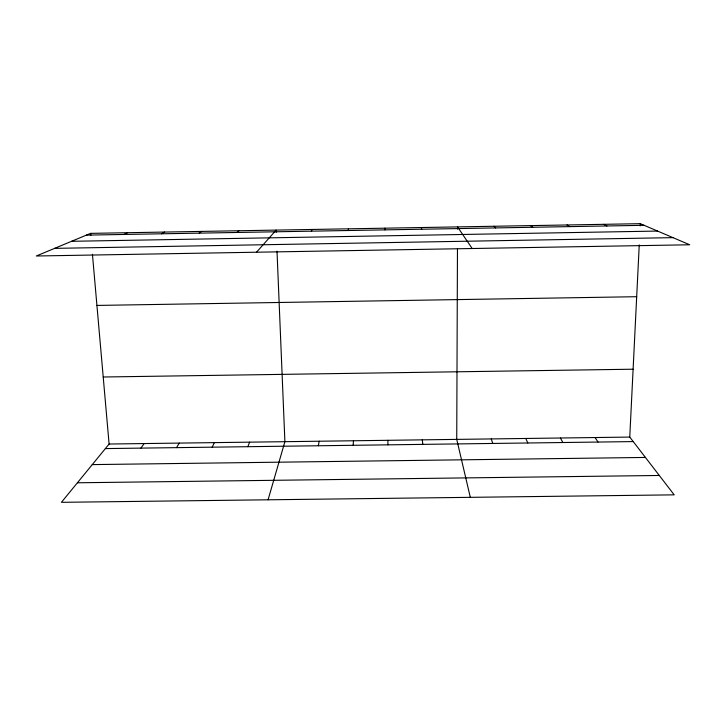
<?xml version="1.0" encoding="UTF-8"?>
<svg xmlns="http://www.w3.org/2000/svg" width="726" height="726" viewBox="0 0 726 726"><rect width="100%" height="100%" fill="white"/><g stroke="black" fill="none" stroke-linecap="round" stroke-linejoin="round"><path stroke-width="1.09" d="M457.462 249.136L456.736 439.384L470.312 497.337M457.534 229.126L457.543 226.902L472.172 248.51M92.438 254.3L109.1 444.031L61.42 502.319L674.2 494.851L629.76 437.079L639.243 244.898M640.178 225.913L640.287 223.681L90.605 233.364L36.3 255.997L689.7 244.78L640.287 223.681M353.126 445.301L353.489 440.764M318.333 445.764L319.177 441.226M348.072 230.523L348.534 228.826M268.075 499.797L284.901 441.68L277.005 251.123M247.838 446.699L249.644 442.152M212.146 447.171L214.433 442.624M311.318 231.167L312.307 229.461M176.5 447.643L179.277 443.087M140.908 448.114L144.165 443.559M256.532 252.212L276.134 230.097L276.225 232.311M236.857 232.474L238.918 230.75M199.151 233.137L201.755 231.403M161.508 233.799L164.648 232.057M123.919 234.462L127.594 232.71M86.385 235.124L644.107 225.314M71.556 241.304L657.593 231.068M54.613 248.365L673.011 237.647M96.93 305.428L636.684 296.707M103.219 377.003L633.108 369.207M109.1 444.031L629.76 437.079M105.37 448.586L633.226 441.589M92.266 464.604L645.423 457.444M77.401 482.781L659.29 475.466M603.633 224.325L606.918 225.968M567.024 224.969L569.774 226.621M530.479 225.614L532.684 227.274M493.989 226.258L495.649 227.928M595.057 437.542L598.043 442.061M560.399 438.005L562.904 442.524M525.796 438.468L527.82 442.987M421.153 227.547L421.752 229.225M491.239 438.931L492.782 443.45M422.269 439.847L422.859 444.385M90.605 233.364L90.795 235.569M384.816 228.182L384.889 229.87M387.856 440.31L387.965 444.847"/></g></svg>
